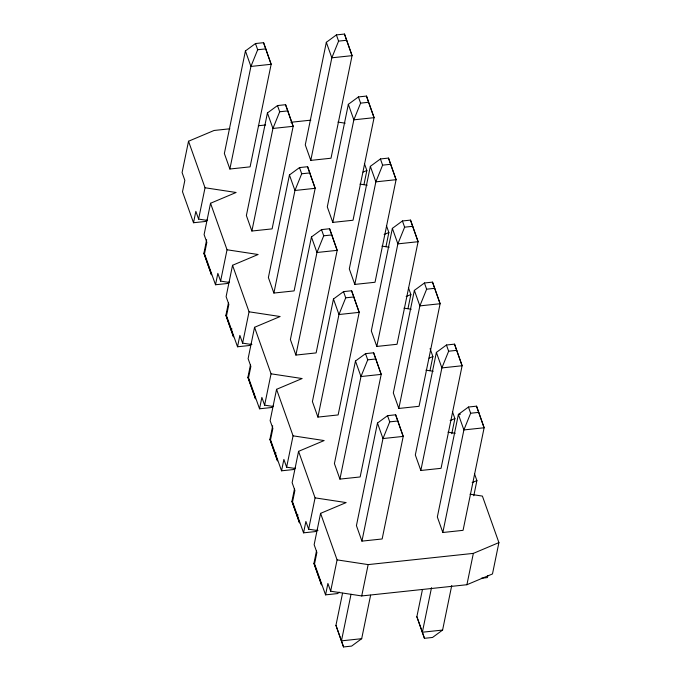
<?xml version="1.0" encoding="UTF-8"?>
<svg xmlns="http://www.w3.org/2000/svg" width="681" height="681" viewBox="0 0 681 681"><rect width="100%" height="100%" fill="white"/><g stroke="black" fill="none" stroke-linecap="round" stroke-linejoin="round"><path stroke-width="1.02" d="M229.872 128.786L214.089 130.471L188.518 141.239L182.091 172.582L184.84 180.337L182.499 191.736L193.506 222.738L205.645 221.444L207.109 219.98M193.506 222.738L195.847 211.348L198.597 219.095L206.879 220.355M198.597 219.095L205.032 187.76L188.518 141.239M205.032 187.76L236.103 192.485L210.531 203.261L204.096 234.605L206.845 242.351L204.513 253.749L215.511 284.76L227.65 283.466L229.114 282.002M209.28 268.629L203.9 253.23L206.658 239.763M245.424 50.939L224.364 153.506L229.872 169.016L250.097 166.854L271.149 64.286L263.573 42.682L255.477 43.541L245.424 50.939L250.923 66.44L229.872 169.016M215.511 284.76L217.852 273.362L220.601 281.117L228.893 282.377M220.601 281.117L227.037 249.774L210.531 203.261M227.037 249.774L258.108 254.507L232.544 265.284L226.109 296.618L228.859 304.373L226.518 315.771L237.524 346.782L249.663 345.488L251.127 344.016M231.285 330.651L225.905 315.252L228.458 302.815M267.429 112.961L246.377 215.528L251.876 231.029L272.111 228.876L293.162 126.308L285.577 104.704L277.49 105.564L267.429 112.961L272.936 128.462L251.876 231.029M231.838 328.685L231.412 330.753L233.489 336.857L225.905 315.252M237.524 346.782L239.865 335.384L242.615 343.139L251.936 344.552M242.615 343.139L249.05 311.796L232.544 265.284M249.05 311.796L280.121 316.529L254.549 327.297L248.114 358.64L250.872 366.395L248.531 377.793L259.538 408.796L271.668 407.502L273.132 406.038M253.298 392.673L247.918 377.265L250.472 364.837M289.442 174.974L268.382 277.55L273.89 293.051L294.115 290.898L315.167 188.322L307.591 166.717L299.495 167.586L289.442 174.974L294.941 190.484L273.89 293.051M326.335 42.307L305.275 144.874L310.783 160.384L331.009 158.222L352.068 55.655L344.484 34.05L336.388 34.91L326.335 42.307L331.834 57.808L310.783 160.384M259.538 408.796L261.87 397.406L264.628 405.152L272.911 406.421M264.628 405.152L271.055 373.818L254.549 327.297M271.055 373.818L302.126 378.542L276.563 389.319L270.127 420.662L272.877 428.409L270.536 439.807L281.542 470.818L293.681 469.524L295.145 468.06M275.303 454.687L269.923 439.288L272.689 425.821M311.447 236.997L290.395 339.564L295.894 355.073L316.129 352.911L337.18 250.344L329.604 228.739L321.509 229.608L311.447 236.997L316.954 252.498L295.894 355.073M275.856 452.72L275.43 454.797L277.507 460.892L269.923 439.288M348.34 104.329L327.289 206.896L332.788 222.398L353.022 220.244L374.073 117.668L366.497 96.072L358.402 96.932L348.34 104.329L353.848 119.83L332.788 222.398M281.542 470.818L283.883 459.42L286.633 467.175L294.916 468.434M286.633 467.175L293.068 435.831L276.563 389.319M293.068 435.831L324.139 440.564L298.567 451.341L292.132 482.676L294.89 490.431L292.549 501.829L303.556 532.84L315.686 531.546L317.159 530.073M297.316 516.709L291.936 501.31L294.49 488.873M333.46 299.019L312.409 401.586L317.908 417.095L338.134 414.933L359.193 312.366L351.609 290.761L343.522 291.621L333.46 299.019L338.959 314.52L317.908 417.095M363.952 184.645L366.855 170.488L364.395 163.568M297.861 514.742L297.435 516.811L299.512 522.914L291.936 501.31M370.353 166.343L349.302 268.918L354.801 284.42L375.027 282.266L396.087 179.69L388.502 158.086L380.415 158.954L370.353 166.343L375.852 181.853L354.801 284.42M303.556 532.84L305.888 521.442L308.646 529.197L317.967 530.61M308.646 529.197L315.073 497.854L298.567 451.341M315.073 497.854L346.144 502.587L320.581 513.355L314.145 544.698L316.895 552.453L314.554 563.851L325.561 594.862L337.699 593.56L339.164 592.095M319.321 578.731L313.941 563.332L316.495 550.895M355.465 361.032L334.414 463.608L339.913 479.109L360.147 476.955L381.198 374.38L373.622 352.784L365.527 353.643L355.465 361.032L360.973 376.542L339.913 479.109M385.957 246.667L388.868 232.51L386.408 225.581M392.367 228.365L371.307 330.932L376.814 346.442L397.04 344.28L418.091 241.712L410.515 220.108L402.42 220.967L392.367 228.365L397.866 243.866L376.814 346.442M325.561 594.862L327.901 583.464L330.651 591.21L361.722 595.943L466.911 584.724L492.482 573.947L498.909 542.604L482.403 496.091L469.975 494.202M330.651 591.21L337.086 559.876L320.581 513.355M341.334 640.744L335.954 625.345L342.543 593.228M377.478 423.054L356.427 525.63L361.926 541.131L382.152 538.969L403.212 436.402L395.627 414.797L387.54 415.665L377.478 423.054L382.977 438.564L361.926 541.131M407.97 308.68L410.873 294.532L408.413 287.603M370.617 595.177L361.688 638.693L351.626 646.09L343.53 646.95L341.453 640.855L351.03 594.232M414.371 290.387L393.32 392.954L398.819 408.455L419.045 406.302L440.105 303.735L432.52 282.13L424.433 282.99L414.371 290.387L419.871 305.888L398.819 408.455M361.722 595.943L368.157 564.6L473.346 553.381L498.909 542.604M429.975 370.702L432.886 356.546L430.077 348.629M436.385 352.4L415.325 454.976L420.832 470.477L441.058 468.324L462.11 365.748L454.533 344.143L446.438 345.012L436.385 352.4L441.884 367.91L420.832 470.477M451.775 433.737L454.891 418.568L452.431 411.639M451.741 585.507L442.599 630.061L432.537 637.459L424.45 638.318L416.866 616.714L422.399 589.78M431.516 587.669L422.365 632.223L424.45 638.318M442.837 532.499L463.897 429.924L470.648 413.231L468.451 407.034L476.538 406.165L484.123 427.77L463.063 530.337L442.837 532.499L437.338 516.99L458.39 414.423L468.451 407.034M473.789 495.751L476.904 480.59L474.444 473.661M466.911 584.724L473.346 553.381M487.809 575.522L487.383 577.59L481.322 578.237M255.477 43.541L257.682 49.747L250.923 66.44L271.149 64.286L263.573 42.682M277.49 105.564L279.687 111.769L272.936 128.462L293.162 126.308L285.577 104.704M336.388 34.91L338.593 41.115L331.834 57.808L352.068 55.655L344.484 34.05M299.495 167.586L301.7 173.783L294.941 190.484L315.167 188.322L307.591 166.717M358.402 96.932L360.607 103.137L353.848 119.83L374.073 117.668L368.915 103.137M321.509 229.608L323.713 235.805L316.954 252.498L337.18 250.344L329.604 228.739M380.415 158.954L382.611 165.151L375.852 181.853L396.087 179.69L388.502 158.086M343.522 291.621L345.718 297.827L338.959 314.52L359.193 312.366L351.609 290.761M402.42 220.967L404.625 227.173L397.866 243.866L418.091 241.712L410.515 220.108M365.527 353.643L367.731 359.849L360.973 376.542L381.198 374.38L373.622 352.784M424.433 282.99L426.629 289.195L419.871 305.888L440.105 303.735L432.52 282.13M387.54 415.665L389.736 421.862L382.977 438.564L403.212 436.402L395.627 414.797M446.438 345.012L448.643 351.209L441.884 367.91L462.11 365.748L454.533 344.143M363.067 172.089L366.855 170.488M384.127 234.502L388.868 232.51M406.14 296.524L410.873 294.532M429.098 358.146L432.886 356.546M450.158 420.56L454.891 418.568M472.163 482.582L476.904 480.59M257.682 49.747L265.769 48.887M338.593 41.115L346.689 40.256M279.687 111.769L287.782 110.901M360.607 103.137L368.693 102.269M258.269 125.755L265.633 124.972M290.872 122.274L310.859 120.145M301.7 173.783L309.795 172.923M382.611 165.151L390.707 164.291M323.713 235.805L331.8 234.945M404.625 227.173L412.712 226.313M345.718 297.827L353.814 296.959M426.629 289.195L434.725 288.327M367.731 359.849L375.818 358.981M448.643 351.209L456.73 350.349M460.416 414.21L458.39 414.423L463.897 429.924L484.123 427.77L476.538 406.165M389.736 421.862L397.832 421.003M470.648 413.231L478.743 412.371M341.453 640.855L361.688 638.693M442.599 630.061L422.365 632.223L416.866 616.714M337.921 122.086L345.165 123.184M359.926 184.1L367.178 185.206M381.939 246.122L389.191 247.229M403.944 308.144L411.196 309.251M425.957 370.166L433.21 371.264M447.97 432.18L455.214 433.286M337.086 559.876L368.157 564.6M203.9 253.23L211.476 274.835L209.399 268.74M247.918 377.265L255.494 398.87L253.417 392.775M313.941 563.332L321.526 584.928L319.449 578.833M335.954 625.345L343.53 646.95M366.497 96.072L368.574 102.167"/></g></svg>
